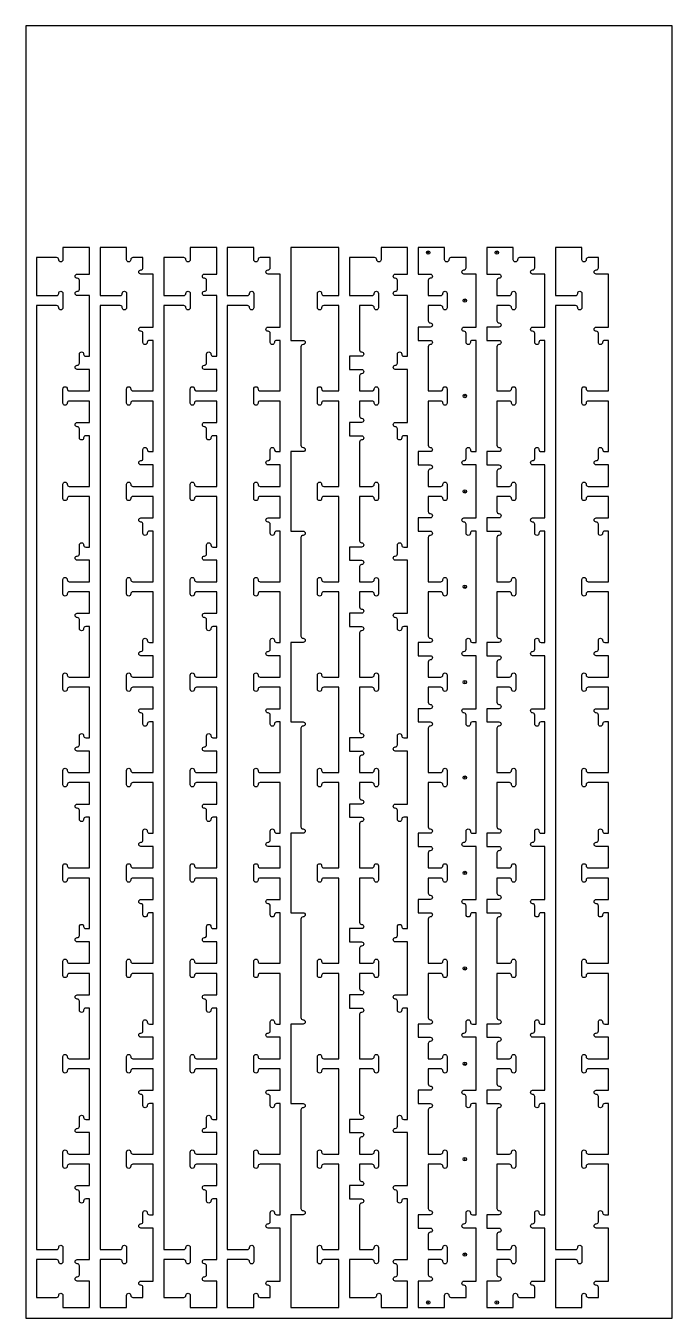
# Model space of a CAD drawing. Header units: inches. Extents: x -333 to -49, y -1653 to -1438.
# Drawn here: x -176 to -128, y -1652.5 to -1556.5 of the extents above; entities that cross this region are included whole.
import ezdxf

# ---------------------------------------------------------------- set-up
doc = ezdxf.new("R2010")
doc.units = ezdxf.units.IN
doc.header["$MEASUREMENT"] = 0
for name, color, linetype in [('000_NOTES', 6, 'Continuous'), ('CUT_FASTENERS', 1, 'Continuous'), ('CUT_THRU', 7, 'Continuous')]:
    doc.layers.add(name, color=color, linetype=linetype)

# ---------------------------------------------------------------- blocks, each defined once
blk = doc.blocks.new('FASTENER')
blk.add_circle((0, 0), 0.125)
blk.add_point((0, 0))

msp = doc.modelspace()

# ---------------------------------------------------------------- linework, layer by layer
at = {"layer": 'CUT_THRU'}
for points in [[(-171.669, -1623.441, 0.414214), (-171.512, -1623.599), (-171.236, -1623.599), (-171.236, -1619.839), (-172.732, -1619.839, 0.414214), (-172.89, -1619.996, -1), (-173.205, -1619.996), (-173.205, -1618.933, -1), (-172.89, -1618.933, 0.414214), (-172.732, -1619.091), (-171.236, -1619.091), (-171.236, -1615.331), (-171.512, -1615.331, 0.414214), (-171.669, -1615.488, -1), (-171.984, -1615.488), (-171.984, -1614.819, 0.414214), (-172.142, -1614.662, -1), (-172.142, -1614.347), (-171.236, -1614.347), (-171.236, -1612.752), (-172.732, -1612.752, 0.414214), (-172.89, -1612.91, -1), (-173.205, -1612.91), (-173.205, -1611.847, -1), (-172.89, -1611.847, 0.414214), (-172.732, -1612.004), (-171.236, -1612.004), (-171.236, -1610.41), (-172.142, -1610.41, -1), (-172.142, -1610.095, 0.414214), (-171.984, -1609.937), (-171.984, -1609.268, -1), (-171.669, -1609.268, 0.414214), (-171.512, -1609.425), (-171.236, -1609.425), (-171.236, -1605.665), (-172.732, -1605.665, 0.414214), (-172.89, -1605.823, -1), (-173.205, -1605.823), (-173.205, -1604.76, -1), (-172.89, -1604.76, 0.414214), (-172.732, -1604.917), (-171.236, -1604.917), (-171.236, -1601.158), (-171.512, -1601.158, 0.414214), (-171.669, -1601.315, -1), (-171.984, -1601.315), (-171.984, -1600.646, 0.414214), (-172.142, -1600.488, -1), (-172.142, -1600.173), (-171.236, -1600.173), (-171.236, -1598.579), (-172.732, -1598.579, 0.414214), (-172.89, -1598.736, -1), (-173.205, -1598.736), (-173.205, -1597.673, -1), (-172.89, -1597.673, 0.414214), (-172.732, -1597.831), (-171.236, -1597.831), (-171.236, -1596.236), (-172.142, -1596.236, -1), (-172.142, -1595.921, 0.414214), (-171.984, -1595.764), (-171.984, -1595.095, -1), (-171.669, -1595.095, 0.414214), (-171.512, -1595.252), (-171.236, -1595.252), (-171.236, -1591.492), (-172.732, -1591.492, 0.414214), (-172.89, -1591.65, -1), (-173.205, -1591.65), (-173.205, -1590.587, -1), (-172.89, -1590.587, 0.414214), (-172.732, -1590.744), (-171.236, -1590.744), (-171.236, -1586.984), (-171.512, -1586.984, 0.414214), (-171.669, -1587.142, -1), (-171.984, -1587.142), (-171.984, -1586.473, 0.414214), (-172.142, -1586.315, -1), (-172.142, -1586), (-171.236, -1586), (-171.236, -1584.406), (-172.732, -1584.406, 0.414214), (-172.89, -1584.563, -1), (-173.205, -1584.563), (-173.205, -1583.5, -1), (-172.89, -1583.5, 0.414214), (-172.732, -1583.658), (-171.236, -1583.658), (-171.236, -1582.063), (-172.142, -1582.063, -1), (-172.142, -1581.748, 0.414214), (-171.984, -1581.591), (-171.984, -1580.921, -1), (-171.669, -1580.921, 0.414214), (-171.512, -1581.079), (-171.236, -1581.079), (-171.236, -1576.571), (-172.142, -1576.571, -1), (-172.142, -1576.256, 0.414214), (-171.984, -1576.099), (-171.984, -1575.449, 0.414214), (-172.142, -1575.291, -1), (-172.142, -1574.976), (-171.236, -1574.976), (-171.236, -1573.008), (-173.205, -1573.008), (-173.205, -1573.913, -1), (-173.52, -1573.913, 0.414214), (-173.677, -1573.756), (-175.173, -1573.756), (-175.173, -1576.571), (-173.677, -1576.571, 0.414214), (-173.52, -1576.413, -1), (-173.205, -1576.413), (-173.205, -1577.476, -1), (-173.52, -1577.476, 0.414214), (-173.677, -1577.319), (-175.173, -1577.319), (-175.173, -1647.437), (-173.677, -1647.437, 0.414214), (-173.52, -1647.28, -1), (-173.205, -1647.28), (-173.205, -1648.343, -1), (-173.52, -1648.343, 0.414214), (-173.677, -1648.185), (-175.173, -1648.185), (-175.173, -1651), (-173.677, -1651, 0.414214), (-173.52, -1650.843, -1), (-173.205, -1650.843), (-173.205, -1651.748), (-171.236, -1651.748), (-171.236, -1649.78), (-172.142, -1649.78, -1), (-172.142, -1649.465, 0.414214), (-171.984, -1649.307), (-171.984, -1648.658, 0.414214), (-172.142, -1648.5, -1), (-172.142, -1648.185), (-171.236, -1648.185), (-171.236, -1643.677), (-171.512, -1643.677, 0.414214), (-171.669, -1643.835, -1), (-171.984, -1643.835), (-171.984, -1643.165, 0.414214), (-172.142, -1643.008, -1), (-172.142, -1642.693), (-171.236, -1642.693), (-171.236, -1641.099), (-172.732, -1641.099, 0.414214), (-172.89, -1641.256, -1), (-173.205, -1641.256), (-173.205, -1640.193, -1), (-172.89, -1640.193, 0.414214), (-172.732, -1640.35), (-171.236, -1640.35), (-171.236, -1638.756), (-172.142, -1638.756, -1), (-172.142, -1638.441, 0.414214), (-171.984, -1638.284), (-171.984, -1637.614, -1), (-171.669, -1637.614, 0.414214), (-171.512, -1637.772), (-171.236, -1637.772), (-171.236, -1634.012), (-172.732, -1634.012, 0.414214), (-172.89, -1634.169, -1), (-173.205, -1634.169), (-173.205, -1633.106, -1), (-172.89, -1633.106, 0.414214), (-172.732, -1633.264), (-171.236, -1633.264), (-171.236, -1629.504), (-171.512, -1629.504, 0.414214), (-171.669, -1629.662, -1), (-171.984, -1629.662), (-171.984, -1628.992, 0.414214), (-172.142, -1628.835, -1), (-172.142, -1628.52), (-171.236, -1628.52), (-171.236, -1626.925), (-172.732, -1626.925, 0.414214), (-172.89, -1627.083, -1), (-173.205, -1627.083), (-173.205, -1626.02, -1), (-172.89, -1626.02, 0.414214), (-172.732, -1626.177), (-171.236, -1626.177), (-171.236, -1624.583), (-172.142, -1624.583, -1), (-172.142, -1624.268, 0.414214), (-171.984, -1624.11), (-171.984, -1623.441, -1), (-171.669, -1623.441, 0.414214)], [(-167.26, -1622.575), (-167.26, -1621.906, 0.414214), (-167.417, -1621.748, -1), (-167.417, -1621.433), (-166.512, -1621.433), (-166.512, -1619.839), (-168.008, -1619.839, 0.414214), (-168.165, -1619.996, -1), (-168.48, -1619.996), (-168.48, -1618.933, -1), (-168.165, -1618.933, 0.414214), (-168.008, -1619.091), (-166.512, -1619.091), (-166.512, -1617.496), (-167.417, -1617.496, -1), (-167.417, -1617.181, 0.414214), (-167.26, -1617.024), (-167.26, -1616.354, -1), (-166.945, -1616.354, 0.414214), (-166.787, -1616.512), (-166.512, -1616.512), (-166.512, -1612.752), (-168.008, -1612.752, 0.414214), (-168.165, -1612.91, -1), (-168.48, -1612.91), (-168.48, -1611.847, -1), (-168.165, -1611.847, 0.414214), (-168.008, -1612.004), (-166.512, -1612.004), (-166.512, -1608.244), (-166.787, -1608.244, 0.414214), (-166.945, -1608.402, -1), (-167.26, -1608.402), (-167.26, -1607.732, 0.414214), (-167.417, -1607.575, -1), (-167.417, -1607.26), (-166.512, -1607.26), (-166.512, -1605.665), (-168.008, -1605.665, 0.414214), (-168.165, -1605.823, -1), (-168.48, -1605.823), (-168.48, -1604.76, -1), (-168.165, -1604.76, 0.414214), (-168.008, -1604.917), (-166.512, -1604.917), (-166.512, -1603.323), (-167.417, -1603.323, -1), (-167.417, -1603.008, 0.414214), (-167.26, -1602.85), (-167.26, -1602.181, -1), (-166.945, -1602.181, 0.414214), (-166.787, -1602.339), (-166.512, -1602.339), (-166.512, -1598.579), (-168.008, -1598.579, 0.414214), (-168.165, -1598.736, -1), (-168.48, -1598.736), (-168.48, -1597.673, -1), (-168.165, -1597.673, 0.414214), (-168.008, -1597.831), (-166.512, -1597.831), (-166.512, -1594.071), (-166.787, -1594.071, 0.414214), (-166.945, -1594.228, -1), (-167.26, -1594.228), (-167.26, -1593.559, 0.414214), (-167.417, -1593.402, -1), (-167.417, -1593.087), (-166.512, -1593.087), (-166.512, -1591.492), (-168.008, -1591.492, 0.414214), (-168.165, -1591.65, -1), (-168.48, -1591.65), (-168.48, -1590.587, -1), (-168.165, -1590.587, 0.414214), (-168.008, -1590.744), (-166.512, -1590.744), (-166.512, -1589.15), (-167.417, -1589.15, -1), (-167.417, -1588.835, 0.414214), (-167.26, -1588.677), (-167.26, -1588.008, -1), (-166.945, -1588.008, 0.414214), (-166.787, -1588.165), (-166.512, -1588.165), (-166.512, -1584.406), (-168.008, -1584.406, 0.414214), (-168.165, -1584.563, -1), (-168.48, -1584.563), (-168.48, -1583.5, -1), (-168.165, -1583.5, 0.414214), (-168.008, -1583.658), (-166.512, -1583.658), (-166.512, -1579.898), (-166.787, -1579.898, 0.414214), (-166.945, -1580.055, -1), (-167.26, -1580.055), (-167.26, -1579.386, 0.414214), (-167.417, -1579.228, -1), (-167.417, -1578.913), (-166.512, -1578.913), (-166.512, -1574.976), (-167.417, -1574.976, -1), (-167.417, -1574.662, 0.414214), (-167.26, -1574.504), (-167.26, -1573.756), (-168.008, -1573.756, 0.414214), (-168.165, -1573.913, -1), (-168.48, -1573.913), (-168.48, -1573.008), (-170.449, -1573.008), (-170.449, -1576.571), (-168.953, -1576.571, 0.414214), (-168.795, -1576.413, -1), (-168.48, -1576.413), (-168.48, -1577.476, -1), (-168.795, -1577.476, 0.414214), (-168.953, -1577.319), (-170.449, -1577.319), (-170.449, -1647.437), (-168.953, -1647.437, 0.414214), (-168.795, -1647.28, -1), (-168.48, -1647.28), (-168.48, -1648.343, -1), (-168.795, -1648.343, 0.414214), (-168.953, -1648.185), (-170.449, -1648.185), (-170.449, -1651.748), (-168.48, -1651.748), (-168.48, -1650.843, -1), (-168.165, -1650.843, 0.414214), (-168.008, -1651), (-167.26, -1651), (-167.26, -1650.252, 0.414214), (-167.417, -1650.095, -1), (-167.417, -1649.78), (-166.512, -1649.78), (-166.512, -1645.843), (-167.417, -1645.843, -1), (-167.417, -1645.528, 0.414214), (-167.26, -1645.37), (-167.26, -1644.701, -1), (-166.945, -1644.701, 0.414214), (-166.787, -1644.858), (-166.512, -1644.858), (-166.512, -1641.099), (-168.008, -1641.099, 0.414214), (-168.165, -1641.256, -1), (-168.48, -1641.256), (-168.48, -1640.193, -1), (-168.165, -1640.193, 0.414214), (-168.008, -1640.35), (-166.512, -1640.35), (-166.512, -1636.591), (-166.787, -1636.591, 0.414214), (-166.945, -1636.748, -1), (-167.26, -1636.748), (-167.26, -1636.079, 0.414214), (-167.417, -1635.921, -1), (-167.417, -1635.606), (-166.512, -1635.606), (-166.512, -1634.012), (-168.008, -1634.012, 0.414214), (-168.165, -1634.169, -1), (-168.48, -1634.169), (-168.48, -1633.106, -1), (-168.165, -1633.106, 0.414214), (-168.008, -1633.264), (-166.512, -1633.264), (-166.512, -1631.669), (-167.417, -1631.669, -1), (-167.417, -1631.354, 0.414214), (-167.26, -1631.197), (-167.26, -1630.528, -1), (-166.945, -1630.528, 0.414214), (-166.787, -1630.685), (-166.512, -1630.685), (-166.512, -1626.925), (-168.008, -1626.925, 0.414214), (-168.165, -1627.083, -1), (-168.48, -1627.083), (-168.48, -1626.02, -1), (-168.165, -1626.02, 0.414214), (-168.008, -1626.177), (-166.512, -1626.177), (-166.512, -1622.417), (-166.787, -1622.417, 0.414214), (-166.945, -1622.575, -1), (-167.26, -1622.575)], [(-161.787, -1634.012), (-163.283, -1634.012, 0.414214), (-163.441, -1634.169, -1), (-163.756, -1634.169), (-163.756, -1633.106, -1), (-163.441, -1633.106, 0.414214), (-163.283, -1633.264), (-161.787, -1633.264), (-161.787, -1629.504), (-162.063, -1629.504, 0.414214), (-162.22, -1629.662, -1), (-162.535, -1629.662), (-162.535, -1628.992, 0.414214), (-162.693, -1628.835, -1), (-162.693, -1628.52), (-161.787, -1628.52), (-161.787, -1626.925), (-163.283, -1626.925, 0.414214), (-163.441, -1627.083, -1), (-163.756, -1627.083), (-163.756, -1626.02, -1), (-163.441, -1626.02, 0.414214), (-163.283, -1626.177), (-161.787, -1626.177), (-161.787, -1624.583), (-162.693, -1624.583, -1), (-162.693, -1624.268, 0.414214), (-162.535, -1624.11), (-162.535, -1623.441, -1), (-162.22, -1623.441, 0.414214), (-162.063, -1623.599), (-161.787, -1623.599), (-161.787, -1619.839), (-163.283, -1619.839, 0.414214), (-163.441, -1619.996, -1), (-163.756, -1619.996), (-163.756, -1618.933, -1), (-163.441, -1618.933, 0.414214), (-163.283, -1619.091), (-161.787, -1619.091), (-161.787, -1615.331), (-162.063, -1615.331, 0.414214), (-162.22, -1615.488, -1), (-162.535, -1615.488), (-162.535, -1614.819, 0.414214), (-162.693, -1614.662, -1), (-162.693, -1614.347), (-161.787, -1614.347), (-161.787, -1612.752), (-163.283, -1612.752, 0.414214), (-163.441, -1612.91, -1), (-163.756, -1612.91), (-163.756, -1611.847, -1), (-163.441, -1611.847, 0.414214), (-163.283, -1612.004), (-161.787, -1612.004), (-161.787, -1610.41), (-162.693, -1610.41, -1), (-162.693, -1610.095, 0.414214), (-162.535, -1609.937), (-162.535, -1609.268, -1), (-162.22, -1609.268, 0.414214), (-162.063, -1609.425), (-161.787, -1609.425), (-161.787, -1605.665), (-163.283, -1605.665, 0.414214), (-163.441, -1605.823, -1), (-163.756, -1605.823), (-163.756, -1604.76, -1), (-163.441, -1604.76, 0.414214), (-163.283, -1604.917), (-161.787, -1604.917), (-161.787, -1601.158), (-162.063, -1601.158, 0.414214), (-162.22, -1601.315, -1), (-162.535, -1601.315), (-162.535, -1600.646, 0.414214), (-162.693, -1600.488, -1), (-162.693, -1600.173), (-161.787, -1600.173), (-161.787, -1598.579), (-163.283, -1598.579, 0.414214), (-163.441, -1598.736, -1), (-163.756, -1598.736), (-163.756, -1597.673, -1), (-163.441, -1597.673, 0.414214), (-163.283, -1597.831), (-161.787, -1597.831), (-161.787, -1596.236), (-162.693, -1596.236, -1), (-162.693, -1595.921, 0.414214), (-162.535, -1595.764), (-162.535, -1595.095, -1), (-162.22, -1595.095, 0.414214), (-162.063, -1595.252), (-161.787, -1595.252), (-161.787, -1591.492), (-163.283, -1591.492, 0.414214), (-163.441, -1591.65, -1), (-163.756, -1591.65), (-163.756, -1590.587, -1), (-163.441, -1590.587, 0.414214), (-163.283, -1590.744), (-161.787, -1590.744), (-161.787, -1586.984), (-162.063, -1586.984, 0.414214), (-162.22, -1587.142, -1), (-162.535, -1587.142), (-162.535, -1586.473, 0.414214), (-162.693, -1586.315, -1), (-162.693, -1586), (-161.787, -1586), (-161.787, -1584.406), (-163.283, -1584.406, 0.414214), (-163.441, -1584.563, -1), (-163.756, -1584.563), (-163.756, -1583.5, -1), (-163.441, -1583.5, 0.414214), (-163.283, -1583.658), (-161.787, -1583.658), (-161.787, -1582.063), (-162.693, -1582.063, -1), (-162.693, -1581.748, 0.414214), (-162.535, -1581.591), (-162.535, -1580.921, -1), (-162.22, -1580.921, 0.414214), (-162.063, -1581.079), (-161.787, -1581.079), (-161.787, -1576.571), (-162.693, -1576.571, -1), (-162.693, -1576.256, 0.414214), (-162.535, -1576.099), (-162.535, -1575.449, 0.414214), (-162.693, -1575.291, -1), (-162.693, -1574.976), (-161.787, -1574.976), (-161.787, -1573.008), (-163.756, -1573.008), (-163.756, -1573.913, -1), (-164.071, -1573.913, 0.414214), (-164.228, -1573.756), (-165.724, -1573.756), (-165.724, -1576.571), (-164.228, -1576.571, 0.414214), (-164.071, -1576.413, -1), (-163.756, -1576.413), (-163.756, -1577.476, -1), (-164.071, -1577.476, 0.414214), (-164.228, -1577.319), (-165.724, -1577.319), (-165.724, -1647.437), (-164.228, -1647.437, 0.414214), (-164.071, -1647.28, -1), (-163.756, -1647.28), (-163.756, -1648.343, -1), (-164.071, -1648.343, 0.414214), (-164.228, -1648.185), (-165.724, -1648.185), (-165.724, -1651), (-164.228, -1651, 0.414214), (-164.071, -1650.843, -1), (-163.756, -1650.843), (-163.756, -1651.748), (-161.787, -1651.748), (-161.787, -1649.78), (-162.693, -1649.78, -1), (-162.693, -1649.465, 0.414214), (-162.535, -1649.307), (-162.535, -1648.658, 0.414214), (-162.693, -1648.5, -1), (-162.693, -1648.185), (-161.787, -1648.185), (-161.787, -1643.677), (-162.063, -1643.677, 0.414214), (-162.22, -1643.835, -1), (-162.535, -1643.835), (-162.535, -1643.165, 0.414214), (-162.693, -1643.008, -1), (-162.693, -1642.693), (-161.787, -1642.693), (-161.787, -1641.099), (-163.283, -1641.099, 0.414214), (-163.441, -1641.256, -1), (-163.756, -1641.256), (-163.756, -1640.193, -1), (-163.441, -1640.193, 0.414214), (-163.283, -1640.35), (-161.787, -1640.35), (-161.787, -1638.756), (-162.693, -1638.756, -1), (-162.693, -1638.441, 0.414214), (-162.535, -1638.284), (-162.535, -1637.614, -1), (-162.22, -1637.614, 0.414214), (-162.063, -1637.772), (-161.787, -1637.772), (-161.787, -1634.012)], [(-157.063, -1598.579), (-158.559, -1598.579, 0.414214), (-158.716, -1598.736, -1), (-159.031, -1598.736), (-159.031, -1597.673, -1), (-158.716, -1597.673, 0.414214), (-158.559, -1597.831), (-157.063, -1597.831), (-157.063, -1594.071), (-157.338, -1594.071, 0.414214), (-157.496, -1594.228, -1), (-157.811, -1594.228), (-157.811, -1593.559, 0.414214), (-157.968, -1593.402, -1), (-157.968, -1593.087), (-157.063, -1593.087), (-157.063, -1591.492), (-158.559, -1591.492, 0.414214), (-158.716, -1591.65, -1), (-159.031, -1591.65), (-159.031, -1590.587, -1), (-158.716, -1590.587, 0.414214), (-158.559, -1590.744), (-157.063, -1590.744), (-157.063, -1589.15), (-157.968, -1589.15, -1), (-157.968, -1588.835, 0.414214), (-157.811, -1588.677), (-157.811, -1588.008, -1), (-157.496, -1588.008, 0.414214), (-157.338, -1588.165), (-157.063, -1588.165), (-157.063, -1584.406), (-158.559, -1584.406, 0.414214), (-158.716, -1584.563, -1), (-159.031, -1584.563), (-159.031, -1583.5, -1), (-158.716, -1583.5, 0.414214), (-158.559, -1583.658), (-157.063, -1583.658), (-157.063, -1579.898), (-157.338, -1579.898, 0.414214), (-157.496, -1580.055, -1), (-157.811, -1580.055), (-157.811, -1579.386, 0.414214), (-157.968, -1579.228, -1), (-157.968, -1578.913), (-157.063, -1578.913), (-157.063, -1574.976), (-157.968, -1574.976, -1), (-157.968, -1574.662, 0.414214), (-157.811, -1574.504), (-157.811, -1573.756), (-158.559, -1573.756, 0.414214), (-158.716, -1573.913, -1), (-159.031, -1573.913), (-159.031, -1573.008), (-161, -1573.008), (-161, -1576.571), (-159.504, -1576.571, 0.414214), (-159.346, -1576.413, -1), (-159.031, -1576.413), (-159.031, -1577.476, -1), (-159.346, -1577.476, 0.414214), (-159.504, -1577.319), (-161, -1577.319), (-161, -1647.437), (-159.504, -1647.437, 0.414214), (-159.346, -1647.28, -1), (-159.031, -1647.28), (-159.031, -1648.343, -1), (-159.346, -1648.343, 0.414214), (-159.504, -1648.185), (-161, -1648.185), (-161, -1651.748), (-159.031, -1651.748), (-159.031, -1650.843, -1), (-158.716, -1650.843, 0.414214), (-158.559, -1651), (-157.811, -1651), (-157.811, -1650.252, 0.414214), (-157.968, -1650.095, -1), (-157.968, -1649.78), (-157.063, -1649.78), (-157.063, -1645.843), (-157.968, -1645.843, -1), (-157.968, -1645.528, 0.414214), (-157.811, -1645.37), (-157.811, -1644.701, -1), (-157.496, -1644.701, 0.414214), (-157.338, -1644.858), (-157.063, -1644.858), (-157.063, -1641.099), (-158.559, -1641.099, 0.414214), (-158.716, -1641.256, -1), (-159.031, -1641.256), (-159.031, -1640.193, -1), (-158.716, -1640.193, 0.414214), (-158.559, -1640.35), (-157.063, -1640.35), (-157.063, -1636.591), (-157.338, -1636.591, 0.414214), (-157.496, -1636.748, -1), (-157.811, -1636.748), (-157.811, -1636.079, 0.414214), (-157.968, -1635.921, -1), (-157.968, -1635.606), (-157.063, -1635.606), (-157.063, -1634.012), (-158.559, -1634.012, 0.414214), (-158.716, -1634.169, -1), (-159.031, -1634.169), (-159.031, -1633.106, -1), (-158.716, -1633.106, 0.414214), (-158.559, -1633.264), (-157.063, -1633.264), (-157.063, -1631.669), (-157.968, -1631.669, -1), (-157.968, -1631.354, 0.414214), (-157.811, -1631.197), (-157.811, -1630.528, -1), (-157.496, -1630.528, 0.414214), (-157.338, -1630.685), (-157.063, -1630.685), (-157.063, -1626.925), (-158.559, -1626.925, 0.414214), (-158.716, -1627.083, -1), (-159.031, -1627.083), (-159.031, -1626.02, -1), (-158.716, -1626.02, 0.414214), (-158.559, -1626.177), (-157.063, -1626.177), (-157.063, -1622.417), (-157.338, -1622.417, 0.414214), (-157.496, -1622.575, -1), (-157.811, -1622.575), (-157.811, -1621.906, 0.414214), (-157.968, -1621.748, -1), (-157.968, -1621.433), (-157.063, -1621.433), (-157.063, -1619.839), (-158.559, -1619.839, 0.414214), (-158.716, -1619.996, -1), (-159.031, -1619.996), (-159.031, -1618.933, -1), (-158.716, -1618.933, 0.414214), (-158.559, -1619.091), (-157.063, -1619.091), (-157.063, -1617.496), (-157.968, -1617.496, -1), (-157.968, -1617.181, 0.414214), (-157.811, -1617.024), (-157.811, -1616.354, -1), (-157.496, -1616.354, 0.414214), (-157.338, -1616.512), (-157.063, -1616.512), (-157.063, -1612.752), (-158.559, -1612.752, 0.414214), (-158.716, -1612.91, -1), (-159.031, -1612.91), (-159.031, -1611.847, -1), (-158.716, -1611.847, 0.414214), (-158.559, -1612.004), (-157.063, -1612.004), (-157.063, -1608.244), (-157.338, -1608.244, 0.414214), (-157.496, -1608.402, -1), (-157.811, -1608.402), (-157.811, -1607.732, 0.414214), (-157.968, -1607.575, -1), (-157.968, -1607.26), (-157.063, -1607.26), (-157.063, -1605.665), (-158.559, -1605.665, 0.414214), (-158.716, -1605.823, -1), (-159.031, -1605.823), (-159.031, -1604.76, -1), (-158.716, -1604.76, 0.414214), (-158.559, -1604.917), (-157.063, -1604.917), (-157.063, -1603.323), (-157.968, -1603.323, -1), (-157.968, -1603.008, 0.414214), (-157.811, -1602.85), (-157.811, -1602.181, -1), (-157.496, -1602.181, 0.414214), (-157.338, -1602.339), (-157.063, -1602.339), (-157.063, -1598.579)], [(-152.712, -1634.012), (-153.834, -1634.012, 0.414214), (-153.992, -1634.169, -1), (-154.307, -1634.169), (-154.307, -1633.106, -1), (-153.992, -1633.106, 0.414214), (-153.834, -1633.264), (-152.712, -1633.264), (-152.712, -1626.925), (-153.834, -1626.925, 0.414214), (-153.992, -1627.083, -1), (-154.307, -1627.083), (-154.307, -1626.02, -1), (-153.992, -1626.02, 0.414214), (-153.834, -1626.177), (-152.712, -1626.177), (-152.712, -1619.839), (-153.834, -1619.839, 0.414214), (-153.992, -1619.996, -1), (-154.307, -1619.996), (-154.307, -1618.933, -1), (-153.992, -1618.933, 0.414214), (-153.834, -1619.091), (-152.712, -1619.091), (-152.712, -1612.752), (-153.834, -1612.752, 0.414214), (-153.992, -1612.91, -1), (-154.307, -1612.91), (-154.307, -1611.847, -1), (-153.992, -1611.847, 0.414214), (-153.834, -1612.004), (-152.712, -1612.004), (-152.712, -1605.665), (-153.834, -1605.665, 0.414214), (-153.992, -1605.823, -1), (-154.307, -1605.823), (-154.307, -1604.76, -1), (-153.992, -1604.76, 0.414214), (-153.834, -1604.917), (-152.712, -1604.917), (-152.712, -1598.579), (-153.834, -1598.579, 0.414214), (-153.992, -1598.736, -1), (-154.307, -1598.736), (-154.307, -1597.673, -1), (-153.992, -1597.673, 0.414214), (-153.834, -1597.831), (-152.712, -1597.831), (-152.712, -1591.492), (-153.834, -1591.492, 0.414214), (-153.992, -1591.65, -1), (-154.307, -1591.65), (-154.307, -1590.587, -1), (-153.992, -1590.587, 0.414214), (-153.834, -1590.744), (-152.712, -1590.744), (-152.712, -1584.406), (-153.834, -1584.406, 0.414214), (-153.992, -1584.563, -1), (-154.307, -1584.563), (-154.307, -1583.5, -1), (-153.992, -1583.5, 0.414214), (-153.834, -1583.658), (-152.712, -1583.658), (-152.712, -1577.319), (-153.834, -1577.319, 0.414214), (-153.992, -1577.476, -1), (-154.307, -1577.476), (-154.307, -1576.413, -1), (-153.992, -1576.413, 0.414214), (-153.834, -1576.571), (-152.712, -1576.571), (-152.712, -1573.008), (-156.275, -1573.008), (-156.275, -1579.898), (-155.37, -1579.898, -1), (-155.37, -1580.213, 0.414214), (-155.527, -1580.37), (-155.527, -1587.693, 0.414214), (-155.37, -1587.85, -1), (-155.37, -1588.165), (-156.275, -1588.165), (-156.275, -1594.071), (-155.37, -1594.071, -1), (-155.37, -1594.386, 0.414214), (-155.527, -1594.543), (-155.527, -1601.866, 0.414214), (-155.37, -1602.024, -1), (-155.37, -1602.339), (-156.275, -1602.339), (-156.275, -1608.244), (-155.37, -1608.244, -1), (-155.37, -1608.559, 0.414214), (-155.527, -1608.717), (-155.527, -1616.039, 0.414214), (-155.37, -1616.197, -1), (-155.37, -1616.512), (-156.275, -1616.512), (-156.275, -1622.417), (-155.37, -1622.417, -1), (-155.37, -1622.732, 0.414214), (-155.527, -1622.89), (-155.527, -1630.213, 0.414214), (-155.37, -1630.37, -1), (-155.37, -1630.685), (-156.275, -1630.685), (-156.275, -1636.591), (-155.37, -1636.591, -1), (-155.37, -1636.906, 0.414214), (-155.527, -1637.063), (-155.527, -1644.386, 0.414214), (-155.37, -1644.543, -1), (-155.37, -1644.858), (-156.275, -1644.858), (-156.275, -1651.748), (-152.712, -1651.748), (-152.712, -1648.185), (-153.834, -1648.185, 0.414214), (-153.992, -1648.343, -1), (-154.307, -1648.343), (-154.307, -1647.28, -1), (-153.992, -1647.28, 0.414214), (-153.834, -1647.437), (-152.712, -1647.437), (-152.712, -1641.099), (-153.834, -1641.099, 0.414214), (-153.992, -1641.256, -1), (-154.307, -1641.256), (-154.307, -1640.193, -1), (-153.992, -1640.193, 0.414214), (-153.834, -1640.35), (-152.712, -1640.35), (-152.712, -1634.012)], [(-147.614, -1629.504), (-147.89, -1629.504, 0.414214), (-148.047, -1629.662, -1), (-148.362, -1629.662), (-148.362, -1628.992, 0.414214), (-148.52, -1628.835, -1), (-148.52, -1628.52), (-147.614, -1628.52), (-147.614, -1624.583), (-148.52, -1624.583, -1), (-148.52, -1624.268, 0.414214), (-148.362, -1624.11), (-148.362, -1623.441, -1), (-148.047, -1623.441, 0.414214), (-147.89, -1623.599), (-147.614, -1623.599), (-147.614, -1615.331), (-147.89, -1615.331, 0.414214), (-148.047, -1615.488, -1), (-148.362, -1615.488), (-148.362, -1614.819, 0.414214), (-148.52, -1614.662, -1), (-148.52, -1614.347), (-147.614, -1614.347), (-147.614, -1610.41), (-148.52, -1610.41, -1), (-148.52, -1610.095, 0.414214), (-148.362, -1609.937), (-148.362, -1609.268, -1), (-148.047, -1609.268, 0.414214), (-147.89, -1609.425), (-147.614, -1609.425), (-147.614, -1601.158), (-147.89, -1601.158, 0.414214), (-148.047, -1601.315, -1), (-148.362, -1601.315), (-148.362, -1600.646, 0.414214), (-148.52, -1600.488, -1), (-148.52, -1600.173), (-147.614, -1600.173), (-147.614, -1596.236), (-148.52, -1596.236, -1), (-148.52, -1595.921, 0.414214), (-148.362, -1595.764), (-148.362, -1595.095, -1), (-148.047, -1595.095, 0.414214), (-147.89, -1595.252), (-147.614, -1595.252), (-147.614, -1586.984), (-147.89, -1586.984, 0.414214), (-148.047, -1587.142, -1), (-148.362, -1587.142), (-148.362, -1586.473, 0.414214), (-148.52, -1586.315, -1), (-148.52, -1586), (-147.614, -1586), (-147.614, -1582.063), (-148.52, -1582.063, -1), (-148.52, -1581.748, 0.414214), (-148.362, -1581.591), (-148.362, -1580.921, -1), (-148.047, -1580.921, 0.414214), (-147.89, -1581.079), (-147.614, -1581.079), (-147.614, -1576.571), (-148.52, -1576.571, -1), (-148.52, -1576.256, 0.414214), (-148.362, -1576.099), (-148.362, -1575.449, 0.414214), (-148.52, -1575.291, -1), (-148.52, -1574.976), (-147.614, -1574.976), (-147.614, -1573.008), (-149.583, -1573.008), (-149.583, -1573.913, -1), (-149.897, -1573.913, 0.414214), (-150.055, -1573.756), (-151.925, -1573.756), (-151.925, -1576.571), (-150.242, -1576.571, 0.414214), (-150.084, -1576.413, -1), (-149.77, -1576.413), (-149.77, -1577.476, -1), (-150.084, -1577.476, 0.414214), (-150.242, -1577.319), (-151.177, -1577.319), (-151.177, -1580.606, 0.414214), (-151.02, -1580.764, -1), (-151.02, -1581.079), (-151.925, -1581.079), (-151.925, -1582.063), (-151.02, -1582.063, -1), (-151.02, -1582.378, 0.414214), (-151.177, -1582.536), (-151.177, -1583.658), (-150.242, -1583.658, 0.414214), (-150.084, -1583.5, -1), (-149.77, -1583.5), (-149.77, -1584.563, -1), (-150.084, -1584.563, 0.414214), (-150.242, -1584.406), (-151.177, -1584.406), (-151.177, -1585.528, 0.414214), (-151.02, -1585.685, -1), (-151.02, -1586), (-151.925, -1586), (-151.925, -1586.984), (-151.02, -1586.984, -1), (-151.02, -1587.299, 0.414214), (-151.177, -1587.457), (-151.177, -1590.744), (-150.242, -1590.744, 0.414214), (-150.084, -1590.587, -1), (-149.77, -1590.587), (-149.77, -1591.65, -1), (-150.084, -1591.65, 0.414214), (-150.242, -1591.492), (-151.177, -1591.492), (-151.177, -1594.78, 0.414214), (-151.02, -1594.937, -1), (-151.02, -1595.252), (-151.925, -1595.252), (-151.925, -1596.236), (-151.02, -1596.236, -1), (-151.02, -1596.551, 0.414214), (-151.177, -1596.709), (-151.177, -1597.831), (-150.242, -1597.831, 0.414214), (-150.084, -1597.673, -1), (-149.77, -1597.673), (-149.77, -1598.736, -1), (-150.084, -1598.736, 0.414214), (-150.242, -1598.579), (-151.177, -1598.579), (-151.177, -1599.701, 0.414214), (-151.02, -1599.858, -1), (-151.02, -1600.173), (-151.925, -1600.173), (-151.925, -1601.158), (-151.02, -1601.158, -1), (-151.02, -1601.473, 0.414214), (-151.177, -1601.63), (-151.177, -1604.917), (-150.242, -1604.917, 0.414214), (-150.084, -1604.76, -1), (-149.77, -1604.76), (-149.77, -1605.823, -1), (-150.084, -1605.823, 0.414214), (-150.242, -1605.665), (-151.177, -1605.665), (-151.177, -1608.953, 0.414214), (-151.02, -1609.11, -1), (-151.02, -1609.425), (-151.925, -1609.425), (-151.925, -1610.41), (-151.02, -1610.41, -1), (-151.02, -1610.725, 0.414214), (-151.177, -1610.882), (-151.177, -1612.004), (-150.242, -1612.004, 0.414214), (-150.084, -1611.847, -1), (-149.77, -1611.847), (-149.77, -1612.91, -1), (-150.084, -1612.91, 0.414214), (-150.242, -1612.752), (-151.177, -1612.752), (-151.177, -1613.874, 0.414214), (-151.02, -1614.032, -1), (-151.02, -1614.347), (-151.925, -1614.347), (-151.925, -1615.331), (-151.02, -1615.331, -1), (-151.02, -1615.646, 0.414214), (-151.177, -1615.803), (-151.177, -1619.091), (-150.242, -1619.091, 0.414214), (-150.084, -1618.933, -1), (-149.77, -1618.933), (-149.77, -1619.996, -1), (-150.084, -1619.996, 0.414214), (-150.242, -1619.839), (-151.177, -1619.839), (-151.177, -1623.126, 0.414214), (-151.02, -1623.284, -1), (-151.02, -1623.599), (-151.925, -1623.599), (-151.925, -1624.583), (-151.02, -1624.583, -1), (-151.02, -1624.898, 0.414214), (-151.177, -1625.055), (-151.177, -1626.177), (-150.242, -1626.177, 0.414214), (-150.084, -1626.02, -1), (-149.77, -1626.02), (-149.77, -1627.083, -1), (-150.084, -1627.083, 0.414214), (-150.242, -1626.925), (-151.177, -1626.925), (-151.177, -1628.047, 0.414214), (-151.02, -1628.205, -1), (-151.02, -1628.52), (-151.925, -1628.52), (-151.925, -1629.504), (-151.02, -1629.504, -1), (-151.02, -1629.819, 0.414214), (-151.177, -1629.976), (-151.177, -1633.264), (-150.242, -1633.264, 0.414214), (-150.084, -1633.106, -1), (-149.77, -1633.106), (-149.77, -1634.169, -1), (-150.084, -1634.169, 0.414214), (-150.242, -1634.012), (-151.177, -1634.012), (-151.177, -1637.299, 0.414214), (-151.02, -1637.457, -1), (-151.02, -1637.772), (-151.925, -1637.772), (-151.925, -1638.756), (-151.02, -1638.756, -1), (-151.02, -1639.071, 0.414214), (-151.177, -1639.228), (-151.177, -1640.35), (-150.242, -1640.35, 0.414214), (-150.084, -1640.193, -1), (-149.77, -1640.193), (-149.77, -1641.256, -1), (-150.084, -1641.256, 0.414214), (-150.242, -1641.099), (-151.177, -1641.099), (-151.177, -1642.221, 0.414214), (-151.02, -1642.378, -1), (-151.02, -1642.693), (-151.925, -1642.693), (-151.925, -1643.677), (-151.02, -1643.677, -1), (-151.02, -1643.992, 0.414214), (-151.177, -1644.15), (-151.177, -1647.437), (-150.242, -1647.437, 0.414214), (-150.084, -1647.28, -1), (-149.77, -1647.28), (-149.77, -1648.343, -1), (-150.084, -1648.343, 0.414214), (-150.242, -1648.185), (-151.925, -1648.185), (-151.925, -1651), (-150.055, -1651, 0.414214), (-149.897, -1650.843, -1), (-149.583, -1650.843), (-149.583, -1651.748), (-147.614, -1651.748), (-147.614, -1649.78), (-148.52, -1649.78, -1), (-148.52, -1649.465, 0.414214), (-148.362, -1649.307), (-148.362, -1648.658, 0.414214), (-148.52, -1648.5, -1), (-148.52, -1648.185), (-147.614, -1648.185), (-147.614, -1643.677), (-147.89, -1643.677, 0.414214), (-148.047, -1643.835, -1), (-148.362, -1643.835), (-148.362, -1643.165, 0.414214), (-148.52, -1643.008, -1), (-148.52, -1642.693), (-147.614, -1642.693), (-147.614, -1638.756), (-148.52, -1638.756, -1), (-148.52, -1638.441, 0.414214), (-148.362, -1638.284), (-148.362, -1637.614, -1), (-148.047, -1637.614, 0.414214), (-147.89, -1637.772), (-147.614, -1637.772), (-147.614, -1629.504)], [(-142.516, -1636.591), (-142.791, -1636.591, 0.414214), (-142.949, -1636.748, -1), (-143.264, -1636.748), (-143.264, -1636.079, 0.414214), (-143.421, -1635.921, -1), (-143.421, -1635.606), (-142.516, -1635.606), (-142.516, -1631.669), (-143.421, -1631.669, -1), (-143.421, -1631.354, 0.414214), (-143.264, -1631.197), (-143.264, -1630.528, -1), (-142.949, -1630.528, 0.414214), (-142.791, -1630.685), (-142.516, -1630.685), (-142.516, -1622.417), (-142.791, -1622.417, 0.414214), (-142.949, -1622.575, -1), (-143.264, -1622.575), (-143.264, -1621.906, 0.414214), (-143.421, -1621.748, -1), (-143.421, -1621.433), (-142.516, -1621.433), (-142.516, -1617.496), (-143.421, -1617.496, -1), (-143.421, -1617.181, 0.414214), (-143.264, -1617.024), (-143.264, -1616.354, -1), (-142.949, -1616.354, 0.414214), (-142.791, -1616.512), (-142.516, -1616.512), (-142.516, -1608.244), (-142.791, -1608.244, 0.414214), (-142.949, -1608.402, -1), (-143.264, -1608.402), (-143.264, -1607.732, 0.414214), (-143.421, -1607.575, -1), (-143.421, -1607.26), (-142.516, -1607.26), (-142.516, -1603.323), (-143.421, -1603.323, -1), (-143.421, -1603.008, 0.414214), (-143.264, -1602.85), (-143.264, -1602.181, -1), (-142.949, -1602.181, 0.414214), (-142.791, -1602.339), (-142.516, -1602.339), (-142.516, -1594.071), (-142.791, -1594.071, 0.414214), (-142.949, -1594.228, -1), (-143.264, -1594.228), (-143.264, -1593.559, 0.414214), (-143.421, -1593.402, -1), (-143.421, -1593.087), (-142.516, -1593.087), (-142.516, -1589.15), (-143.421, -1589.15, -1), (-143.421, -1588.835, 0.414214), (-143.264, -1588.677), (-143.264, -1588.008, -1), (-142.949, -1588.008, 0.414214), (-142.791, -1588.165), (-142.516, -1588.165), (-142.516, -1579.898), (-142.791, -1579.898, 0.414214), (-142.949, -1580.055, -1), (-143.264, -1580.055), (-143.264, -1579.386, 0.414214), (-143.421, -1579.228, -1), (-143.421, -1578.913), (-142.516, -1578.913), (-142.516, -1574.976), (-143.421, -1574.976, -1), (-143.421, -1574.662, 0.414214), (-143.264, -1574.504), (-143.264, -1573.756), (-144.386, -1573.756, 0.414214), (-144.543, -1573.913, -1), (-144.858, -1573.913), (-144.858, -1573.008), (-146.827, -1573.008), (-146.827, -1574.976), (-145.921, -1574.976, -1), (-145.921, -1575.291, 0.414214), (-146.079, -1575.449), (-146.079, -1576.571), (-145.144, -1576.571, 0.414214), (-144.986, -1576.413, -1), (-144.671, -1576.413), (-144.671, -1577.476, -1), (-144.986, -1577.476, 0.414214), (-145.144, -1577.319), (-146.079, -1577.319), (-146.079, -1578.441, 0.414214), (-145.921, -1578.599, -1), (-145.921, -1578.913), (-146.827, -1578.913), (-146.827, -1579.898), (-145.921, -1579.898, -1), (-145.921, -1580.213, 0.414214), (-146.079, -1580.37), (-146.079, -1583.658), (-145.144, -1583.658, 0.414214), (-144.986, -1583.5, -1), (-144.671, -1583.5), (-144.671, -1584.563, -1), (-144.986, -1584.563, 0.414214), (-145.144, -1584.406), (-146.079, -1584.406), (-146.079, -1587.693, 0.414214), (-145.921, -1587.85, -1), (-145.921, -1588.165), (-146.827, -1588.165), (-146.827, -1589.15), (-145.921, -1589.15, -1), (-145.921, -1589.465, 0.414214), (-146.079, -1589.622), (-146.079, -1590.744), (-145.144, -1590.744, 0.414214), (-144.986, -1590.587, -1), (-144.671, -1590.587), (-144.671, -1591.65, -1), (-144.986, -1591.65, 0.414214), (-145.144, -1591.492), (-146.079, -1591.492), (-146.079, -1592.614, 0.414214), (-145.921, -1592.772, -1), (-145.921, -1593.087), (-146.827, -1593.087), (-146.827, -1594.071), (-145.921, -1594.071, -1), (-145.921, -1594.386, 0.414214), (-146.079, -1594.543), (-146.079, -1597.831), (-145.144, -1597.831, 0.414214), (-144.986, -1597.673, -1), (-144.671, -1597.673), (-144.671, -1598.736, -1), (-144.986, -1598.736, 0.414214), (-145.144, -1598.579), (-146.079, -1598.579), (-146.079, -1601.866, 0.414214), (-145.921, -1602.024, -1), (-145.921, -1602.339), (-146.827, -1602.339), (-146.827, -1603.323), (-145.921, -1603.323, -1), (-145.921, -1603.638, 0.414214), (-146.079, -1603.795), (-146.079, -1604.917), (-145.144, -1604.917, 0.414214), (-144.986, -1604.76, -1), (-144.671, -1604.76), (-144.671, -1605.823, -1), (-144.986, -1605.823, 0.414214), (-145.144, -1605.665), (-146.079, -1605.665), (-146.079, -1606.787, 0.414214), (-145.921, -1606.945, -1), (-145.921, -1607.26), (-146.827, -1607.26), (-146.827, -1608.244), (-145.921, -1608.244, -1), (-145.921, -1608.559, 0.414214), (-146.079, -1608.717), (-146.079, -1612.004), (-145.144, -1612.004, 0.414214), (-144.986, -1611.847, -1), (-144.671, -1611.847), (-144.671, -1612.91, -1), (-144.986, -1612.91, 0.414214), (-145.144, -1612.752), (-146.079, -1612.752), (-146.079, -1616.039, 0.414214), (-145.921, -1616.197, -1), (-145.921, -1616.512), (-146.827, -1616.512), (-146.827, -1617.496), (-145.921, -1617.496, -1), (-145.921, -1617.811, 0.414214), (-146.079, -1617.969), (-146.079, -1619.091), (-145.144, -1619.091, 0.414214), (-144.986, -1618.933, -1), (-144.671, -1618.933), (-144.671, -1619.996, -1), (-144.986, -1619.996, 0.414214), (-145.144, -1619.839), (-146.079, -1619.839), (-146.079, -1620.961, 0.414214), (-145.921, -1621.118, -1), (-145.921, -1621.433), (-146.827, -1621.433), (-146.827, -1622.417), (-145.921, -1622.417, -1), (-145.921, -1622.732, 0.414214), (-146.079, -1622.89), (-146.079, -1626.177), (-145.144, -1626.177, 0.414214), (-144.986, -1626.02, -1), (-144.671, -1626.02), (-144.671, -1627.083, -1), (-144.986, -1627.083, 0.414214), (-145.144, -1626.925), (-146.079, -1626.925), (-146.079, -1630.213, 0.414214), (-145.921, -1630.37, -1), (-145.921, -1630.685), (-146.827, -1630.685), (-146.827, -1631.669), (-145.921, -1631.669, -1), (-145.921, -1631.984, 0.414214), (-146.079, -1632.142), (-146.079, -1633.264), (-145.144, -1633.264, 0.414214), (-144.986, -1633.106, -1), (-144.671, -1633.106), (-144.671, -1634.169, -1), (-144.986, -1634.169, 0.414214), (-145.144, -1634.012), (-146.079, -1634.012), (-146.079, -1635.134, 0.414214), (-145.921, -1635.291, -1), (-145.921, -1635.606), (-146.827, -1635.606), (-146.827, -1636.591), (-145.921, -1636.591, -1), (-145.921, -1636.906, 0.414214), (-146.079, -1637.063), (-146.079, -1640.35), (-145.144, -1640.35, 0.414214), (-144.986, -1640.193, -1), (-144.671, -1640.193), (-144.671, -1641.256, -1), (-144.986, -1641.256, 0.414214), (-145.144, -1641.099), (-146.079, -1641.099), (-146.079, -1644.386, 0.414214), (-145.921, -1644.543, -1), (-145.921, -1644.858), (-146.827, -1644.858), (-146.827, -1645.843), (-145.921, -1645.843, -1), (-145.921, -1646.158, 0.414214), (-146.079, -1646.315), (-146.079, -1647.437), (-145.144, -1647.437, 0.414214), (-144.986, -1647.28, -1), (-144.671, -1647.28), (-144.671, -1648.343, -1), (-144.986, -1648.343, 0.414214), (-145.144, -1648.185), (-146.079, -1648.185), (-146.079, -1649.307, 0.414214), (-145.921, -1649.465, -1), (-145.921, -1649.78), (-146.827, -1649.78), (-146.827, -1651.748), (-144.858, -1651.748), (-144.858, -1650.843, -1), (-144.543, -1650.843, 0.414214), (-144.386, -1651), (-143.264, -1651), (-143.264, -1650.252, 0.414214), (-143.421, -1650.095, -1), (-143.421, -1649.78), (-142.516, -1649.78), (-142.516, -1645.843), (-143.421, -1645.843, -1), (-143.421, -1645.528, 0.414214), (-143.264, -1645.37), (-143.264, -1644.701, -1), (-142.949, -1644.701, 0.414214), (-142.791, -1644.858), (-142.516, -1644.858), (-142.516, -1636.591)], [(-137.417, -1636.591), (-137.693, -1636.591, 0.414214), (-137.85, -1636.748, -1), (-138.165, -1636.748), (-138.165, -1636.079, 0.414214), (-138.323, -1635.921, -1), (-138.323, -1635.606), (-137.417, -1635.606), (-137.417, -1631.669), (-138.323, -1631.669, -1), (-138.323, -1631.354, 0.414214), (-138.165, -1631.197), (-138.165, -1630.528, -1), (-137.85, -1630.528, 0.414214), (-137.693, -1630.685), (-137.417, -1630.685), (-137.417, -1622.417), (-137.693, -1622.417, 0.414214), (-137.85, -1622.575, -1), (-138.165, -1622.575), (-138.165, -1621.906, 0.414214), (-138.323, -1621.748, -1), (-138.323, -1621.433), (-137.417, -1621.433), (-137.417, -1617.496), (-138.323, -1617.496, -1), (-138.323, -1617.181, 0.414214), (-138.165, -1617.024), (-138.165, -1616.354, -1), (-137.85, -1616.354, 0.414214), (-137.693, -1616.512), (-137.417, -1616.512), (-137.417, -1608.244), (-137.693, -1608.244, 0.414214), (-137.85, -1608.402, -1), (-138.165, -1608.402), (-138.165, -1607.732, 0.414214), (-138.323, -1607.575, -1), (-138.323, -1607.26), (-137.417, -1607.26), (-137.417, -1603.323), (-138.323, -1603.323, -1), (-138.323, -1603.008, 0.414214), (-138.165, -1602.85), (-138.165, -1602.181, -1), (-137.85, -1602.181, 0.414214), (-137.693, -1602.339), (-137.417, -1602.339), (-137.417, -1594.071), (-137.693, -1594.071, 0.414214), (-137.85, -1594.228, -1), (-138.165, -1594.228), (-138.165, -1593.559, 0.414214), (-138.323, -1593.402, -1), (-138.323, -1593.087), (-137.417, -1593.087), (-137.417, -1589.15), (-138.323, -1589.15, -1), (-138.323, -1588.835, 0.414214), (-138.165, -1588.677), (-138.165, -1588.008, -1), (-137.85, -1588.008, 0.414214), (-137.693, -1588.165), (-137.417, -1588.165), (-137.417, -1579.898), (-137.693, -1579.898, 0.414214), (-137.85, -1580.055, -1), (-138.165, -1580.055), (-138.165, -1579.386, 0.414214), (-138.323, -1579.228, -1), (-138.323, -1578.913), (-137.417, -1578.913), (-137.417, -1574.976), (-138.323, -1574.976, -1), (-138.323, -1574.662, 0.414214), (-138.165, -1574.504), (-138.165, -1573.756), (-139.287, -1573.756, 0.414214), (-139.445, -1573.913, -1), (-139.76, -1573.913), (-139.76, -1573.008), (-141.728, -1573.008), (-141.728, -1574.976), (-140.823, -1574.976, -1), (-140.823, -1575.291, 0.414214), (-140.98, -1575.449), (-140.98, -1576.571), (-140.045, -1576.571, 0.414214), (-139.888, -1576.413, -1), (-139.573, -1576.413), (-139.573, -1577.476, -1), (-139.888, -1577.476, 0.414214), (-140.045, -1577.319), (-140.98, -1577.319), (-140.98, -1578.441, 0.414214), (-140.823, -1578.599, -1), (-140.823, -1578.913), (-141.728, -1578.913), (-141.728, -1579.898), (-140.823, -1579.898, -1), (-140.823, -1580.213, 0.414214), (-140.98, -1580.37), (-140.98, -1583.658), (-140.045, -1583.658, 0.414214), (-139.888, -1583.5, -1), (-139.573, -1583.5), (-139.573, -1584.563, -1), (-139.888, -1584.563, 0.414214), (-140.045, -1584.406), (-140.98, -1584.406), (-140.98, -1587.693, 0.414214), (-140.823, -1587.85, -1), (-140.823, -1588.165), (-141.728, -1588.165), (-141.728, -1589.15), (-140.823, -1589.15, -1), (-140.823, -1589.465, 0.414214), (-140.98, -1589.622), (-140.98, -1590.744), (-140.045, -1590.744, 0.414214), (-139.888, -1590.587, -1), (-139.573, -1590.587), (-139.573, -1591.65, -1), (-139.888, -1591.65, 0.414214), (-140.045, -1591.492), (-140.98, -1591.492), (-140.98, -1592.614, 0.414214), (-140.823, -1592.772, -1), (-140.823, -1593.087), (-141.728, -1593.087), (-141.728, -1594.071), (-140.823, -1594.071, -1), (-140.823, -1594.386, 0.414214), (-140.98, -1594.543), (-140.98, -1597.831), (-140.045, -1597.831, 0.414214), (-139.888, -1597.673, -1), (-139.573, -1597.673), (-139.573, -1598.736, -1), (-139.888, -1598.736, 0.414214), (-140.045, -1598.579), (-140.98, -1598.579), (-140.98, -1601.866, 0.414214), (-140.823, -1602.024, -1), (-140.823, -1602.339), (-141.728, -1602.339), (-141.728, -1603.323), (-140.823, -1603.323, -1), (-140.823, -1603.638, 0.414214), (-140.98, -1603.795), (-140.98, -1604.917), (-140.045, -1604.917, 0.414214), (-139.888, -1604.76, -1), (-139.573, -1604.76), (-139.573, -1605.823, -1), (-139.888, -1605.823, 0.414214), (-140.045, -1605.665), (-140.98, -1605.665), (-140.98, -1606.787, 0.414214), (-140.823, -1606.945, -1), (-140.823, -1607.26), (-141.728, -1607.26), (-141.728, -1608.244), (-140.823, -1608.244, -1), (-140.823, -1608.559, 0.414214), (-140.98, -1608.717), (-140.98, -1612.004), (-140.045, -1612.004, 0.414214), (-139.888, -1611.847, -1), (-139.573, -1611.847), (-139.573, -1612.91, -1), (-139.888, -1612.91, 0.414214), (-140.045, -1612.752), (-140.98, -1612.752), (-140.98, -1616.039, 0.414214), (-140.823, -1616.197, -1), (-140.823, -1616.512), (-141.728, -1616.512), (-141.728, -1617.496), (-140.823, -1617.496, -1), (-140.823, -1617.811, 0.414214), (-140.98, -1617.969), (-140.98, -1619.091), (-140.045, -1619.091, 0.414214), (-139.888, -1618.933, -1), (-139.573, -1618.933), (-139.573, -1619.996, -1), (-139.888, -1619.996, 0.414214), (-140.045, -1619.839), (-140.98, -1619.839), (-140.98, -1620.961, 0.414214), (-140.823, -1621.118, -1), (-140.823, -1621.433), (-141.728, -1621.433), (-141.728, -1622.417), (-140.823, -1622.417, -1), (-140.823, -1622.732, 0.414214), (-140.98, -1622.89), (-140.98, -1626.177), (-140.045, -1626.177, 0.414214), (-139.888, -1626.02, -1), (-139.573, -1626.02), (-139.573, -1627.083, -1), (-139.888, -1627.083, 0.414214), (-140.045, -1626.925), (-140.98, -1626.925), (-140.98, -1630.213, 0.414214), (-140.823, -1630.37, -1), (-140.823, -1630.685), (-141.728, -1630.685), (-141.728, -1631.669), (-140.823, -1631.669, -1), (-140.823, -1631.984, 0.414214), (-140.98, -1632.142), (-140.98, -1633.264), (-140.045, -1633.264, 0.414214), (-139.888, -1633.106, -1), (-139.573, -1633.106), (-139.573, -1634.169, -1), (-139.888, -1634.169, 0.414214), (-140.045, -1634.012), (-140.98, -1634.012), (-140.98, -1635.134, 0.414214), (-140.823, -1635.291, -1), (-140.823, -1635.606), (-141.728, -1635.606), (-141.728, -1636.591), (-140.823, -1636.591, -1), (-140.823, -1636.906, 0.414214), (-140.98, -1637.063), (-140.98, -1640.35), (-140.045, -1640.35, 0.414214), (-139.888, -1640.193, -1), (-139.573, -1640.193), (-139.573, -1641.256, -1), (-139.888, -1641.256, 0.414214), (-140.045, -1641.099), (-140.98, -1641.099), (-140.98, -1644.386, 0.414214), (-140.823, -1644.543, -1), (-140.823, -1644.858), (-141.728, -1644.858), (-141.728, -1645.843), (-140.823, -1645.843, -1), (-140.823, -1646.158, 0.414214), (-140.98, -1646.315), (-140.98, -1647.437), (-140.045, -1647.437, 0.414214), (-139.888, -1647.28, -1), (-139.573, -1647.28), (-139.573, -1648.343, -1), (-139.888, -1648.343, 0.414214), (-140.045, -1648.185), (-140.98, -1648.185), (-140.98, -1649.307, 0.414214), (-140.823, -1649.465, -1), (-140.823, -1649.78), (-141.728, -1649.78), (-141.728, -1651.748), (-139.76, -1651.748), (-139.76, -1650.843, -1), (-139.445, -1650.843, 0.414214), (-139.287, -1651), (-138.165, -1651), (-138.165, -1650.252, 0.414214), (-138.323, -1650.095, -1), (-138.323, -1649.78), (-137.417, -1649.78), (-137.417, -1645.843), (-138.323, -1645.843, -1), (-138.323, -1645.528, 0.414214), (-138.165, -1645.37), (-138.165, -1644.701, -1), (-137.85, -1644.701, 0.414214), (-137.693, -1644.858), (-137.417, -1644.858), (-137.417, -1636.591)], [(-132.693, -1636.591), (-132.968, -1636.591, 0.414214), (-133.126, -1636.748, -1), (-133.441, -1636.748), (-133.441, -1636.079, 0.414214), (-133.598, -1635.921, -1), (-133.598, -1635.606), (-132.693, -1635.606), (-132.693, -1634.012), (-134.189, -1634.012, 0.414214), (-134.346, -1634.169, -1), (-134.661, -1634.169), (-134.661, -1633.106, -1), (-134.346, -1633.106, 0.414214), (-134.189, -1633.264), (-132.693, -1633.264), (-132.693, -1631.669), (-133.598, -1631.669, -1), (-133.598, -1631.354, 0.414214), (-133.441, -1631.197), (-133.441, -1630.528, -1), (-133.126, -1630.528, 0.414214), (-132.968, -1630.685), (-132.693, -1630.685), (-132.693, -1626.925), (-134.189, -1626.925, 0.414214), (-134.346, -1627.083, -1), (-134.661, -1627.083), (-134.661, -1626.02, -1), (-134.346, -1626.02, 0.414214), (-134.189, -1626.177), (-132.693, -1626.177), (-132.693, -1622.417), (-132.968, -1622.417, 0.414214), (-133.126, -1622.575, -1), (-133.441, -1622.575), (-133.441, -1621.906, 0.414214), (-133.598, -1621.748, -1), (-133.598, -1621.433), (-132.693, -1621.433), (-132.693, -1619.839), (-134.189, -1619.839, 0.414214), (-134.346, -1619.996, -1), (-134.661, -1619.996), (-134.661, -1618.933, -1), (-134.346, -1618.933, 0.414214), (-134.189, -1619.091), (-132.693, -1619.091), (-132.693, -1617.496), (-133.598, -1617.496, -1), (-133.598, -1617.181, 0.414214), (-133.441, -1617.024), (-133.441, -1616.354, -1), (-133.126, -1616.354, 0.414214), (-132.968, -1616.512), (-132.693, -1616.512), (-132.693, -1612.752), (-134.189, -1612.752, 0.414214), (-134.346, -1612.91, -1), (-134.661, -1612.91), (-134.661, -1611.847, -1), (-134.346, -1611.847, 0.414214), (-134.189, -1612.004), (-132.693, -1612.004), (-132.693, -1608.244), (-132.968, -1608.244, 0.414214), (-133.126, -1608.402, -1), (-133.441, -1608.402), (-133.441, -1607.732, 0.414214), (-133.598, -1607.575, -1), (-133.598, -1607.26), (-132.693, -1607.26), (-132.693, -1605.665), (-134.189, -1605.665, 0.414214), (-134.346, -1605.823, -1), (-134.661, -1605.823), (-134.661, -1604.76, -1), (-134.346, -1604.76, 0.414214), (-134.189, -1604.917), (-132.693, -1604.917), (-132.693, -1603.323), (-133.598, -1603.323, -1), (-133.598, -1603.008, 0.414214), (-133.441, -1602.85), (-133.441, -1602.181, -1), (-133.126, -1602.181, 0.414214), (-132.968, -1602.339), (-132.693, -1602.339), (-132.693, -1598.579), (-134.189, -1598.579, 0.414214), (-134.346, -1598.736, -1), (-134.661, -1598.736), (-134.661, -1597.673, -1), (-134.346, -1597.673, 0.414214), (-134.189, -1597.831), (-132.693, -1597.831), (-132.693, -1594.071), (-132.968, -1594.071, 0.414214), (-133.126, -1594.228, -1), (-133.441, -1594.228), (-133.441, -1593.559, 0.414214), (-133.598, -1593.402, -1), (-133.598, -1593.087), (-132.693, -1593.087), (-132.693, -1591.492), (-134.189, -1591.492, 0.414214), (-134.346, -1591.65, -1), (-134.661, -1591.65), (-134.661, -1590.587, -1), (-134.346, -1590.587, 0.414214), (-134.189, -1590.744), (-132.693, -1590.744), (-132.693, -1589.15), (-133.598, -1589.15, -1), (-133.598, -1588.835, 0.414214), (-133.441, -1588.677), (-133.441, -1588.008, -1), (-133.126, -1588.008, 0.414214), (-132.968, -1588.165), (-132.693, -1588.165), (-132.693, -1584.406), (-134.189, -1584.406, 0.414214), (-134.346, -1584.563, -1), (-134.661, -1584.563), (-134.661, -1583.5, -1), (-134.346, -1583.5, 0.414214), (-134.189, -1583.658), (-132.693, -1583.658), (-132.693, -1579.898), (-132.968, -1579.898, 0.414214), (-133.126, -1580.055, -1), (-133.441, -1580.055), (-133.441, -1579.386, 0.414214), (-133.598, -1579.228, -1), (-133.598, -1578.913), (-132.693, -1578.913), (-132.693, -1574.976), (-133.598, -1574.976, -1), (-133.598, -1574.662, 0.414214), (-133.441, -1574.504), (-133.441, -1573.756), (-134.189, -1573.756, 0.414214), (-134.346, -1573.913, -1), (-134.661, -1573.913), (-134.661, -1573.008), (-136.63, -1573.008), (-136.63, -1576.571), (-135.134, -1576.571, 0.414214), (-134.976, -1576.413, -1), (-134.661, -1576.413), (-134.661, -1577.476, -1), (-134.976, -1577.476, 0.414214), (-135.134, -1577.319), (-136.63, -1577.319), (-136.63, -1647.437), (-135.134, -1647.437, 0.414214), (-134.976, -1647.28, -1), (-134.661, -1647.28), (-134.661, -1648.343, -1), (-134.976, -1648.343, 0.414214), (-135.134, -1648.185), (-136.63, -1648.185), (-136.63, -1651.748), (-134.661, -1651.748), (-134.661, -1650.843, -1), (-134.346, -1650.843, 0.414214), (-134.189, -1651), (-133.441, -1651), (-133.441, -1650.252, 0.414214), (-133.598, -1650.095, -1), (-133.598, -1649.78), (-132.693, -1649.78), (-132.693, -1645.843), (-133.598, -1645.843, -1), (-133.598, -1645.528, 0.414214), (-133.441, -1645.37), (-133.441, -1644.701, -1), (-133.126, -1644.701, 0.414214), (-132.968, -1644.858), (-132.693, -1644.858), (-132.693, -1641.099), (-134.189, -1641.099, 0.414214), (-134.346, -1641.256, -1), (-134.661, -1641.256), (-134.661, -1640.193, -1), (-134.346, -1640.193, 0.414214), (-134.189, -1640.35), (-132.693, -1640.35), (-132.693, -1636.591)]]:
    msp.add_lwpolyline(points, format="xyb", close=True, dxfattribs=at)

# ---------------------------------------------------------------- block references
at = {"layer": 'CUT_FASTENERS', "xscale": 0.9973753280824253, "yscale": 0.9973753280824253, "zscale": 0.9973753280824253}
for p in [(-146.079, -1573.382), (-140.98, -1573.382), (-143.357, -1576.945), (-143.357, -1584.032), (-143.357, -1591.118), (-143.357, -1598.205), (-143.357, -1605.291), (-143.357, -1612.378), (-143.357, -1619.465), (-143.357, -1626.551), (-143.357, -1633.638), (-143.357, -1640.725), (-143.357, -1647.811), (-146.079, -1651.374), (-140.98, -1651.374)]:
    msp.add_blockref('FASTENER', p, dxfattribs=at)

# ---------------------------------------------------------------- meshes
at = {"layer": '000_NOTES'}
mesh = msp.add_polyface(dxfattribs=at)
corners = [(-175.96, -1652.536), (-175.96, -1556.536), (-127.96, -1556.536), (-127.96, -1652.536)]
mesh.append_faces([[corners[k] for k in face] for face in [(0, 3, 2, 1)]])

doc.saveas('drawing.dxf')
